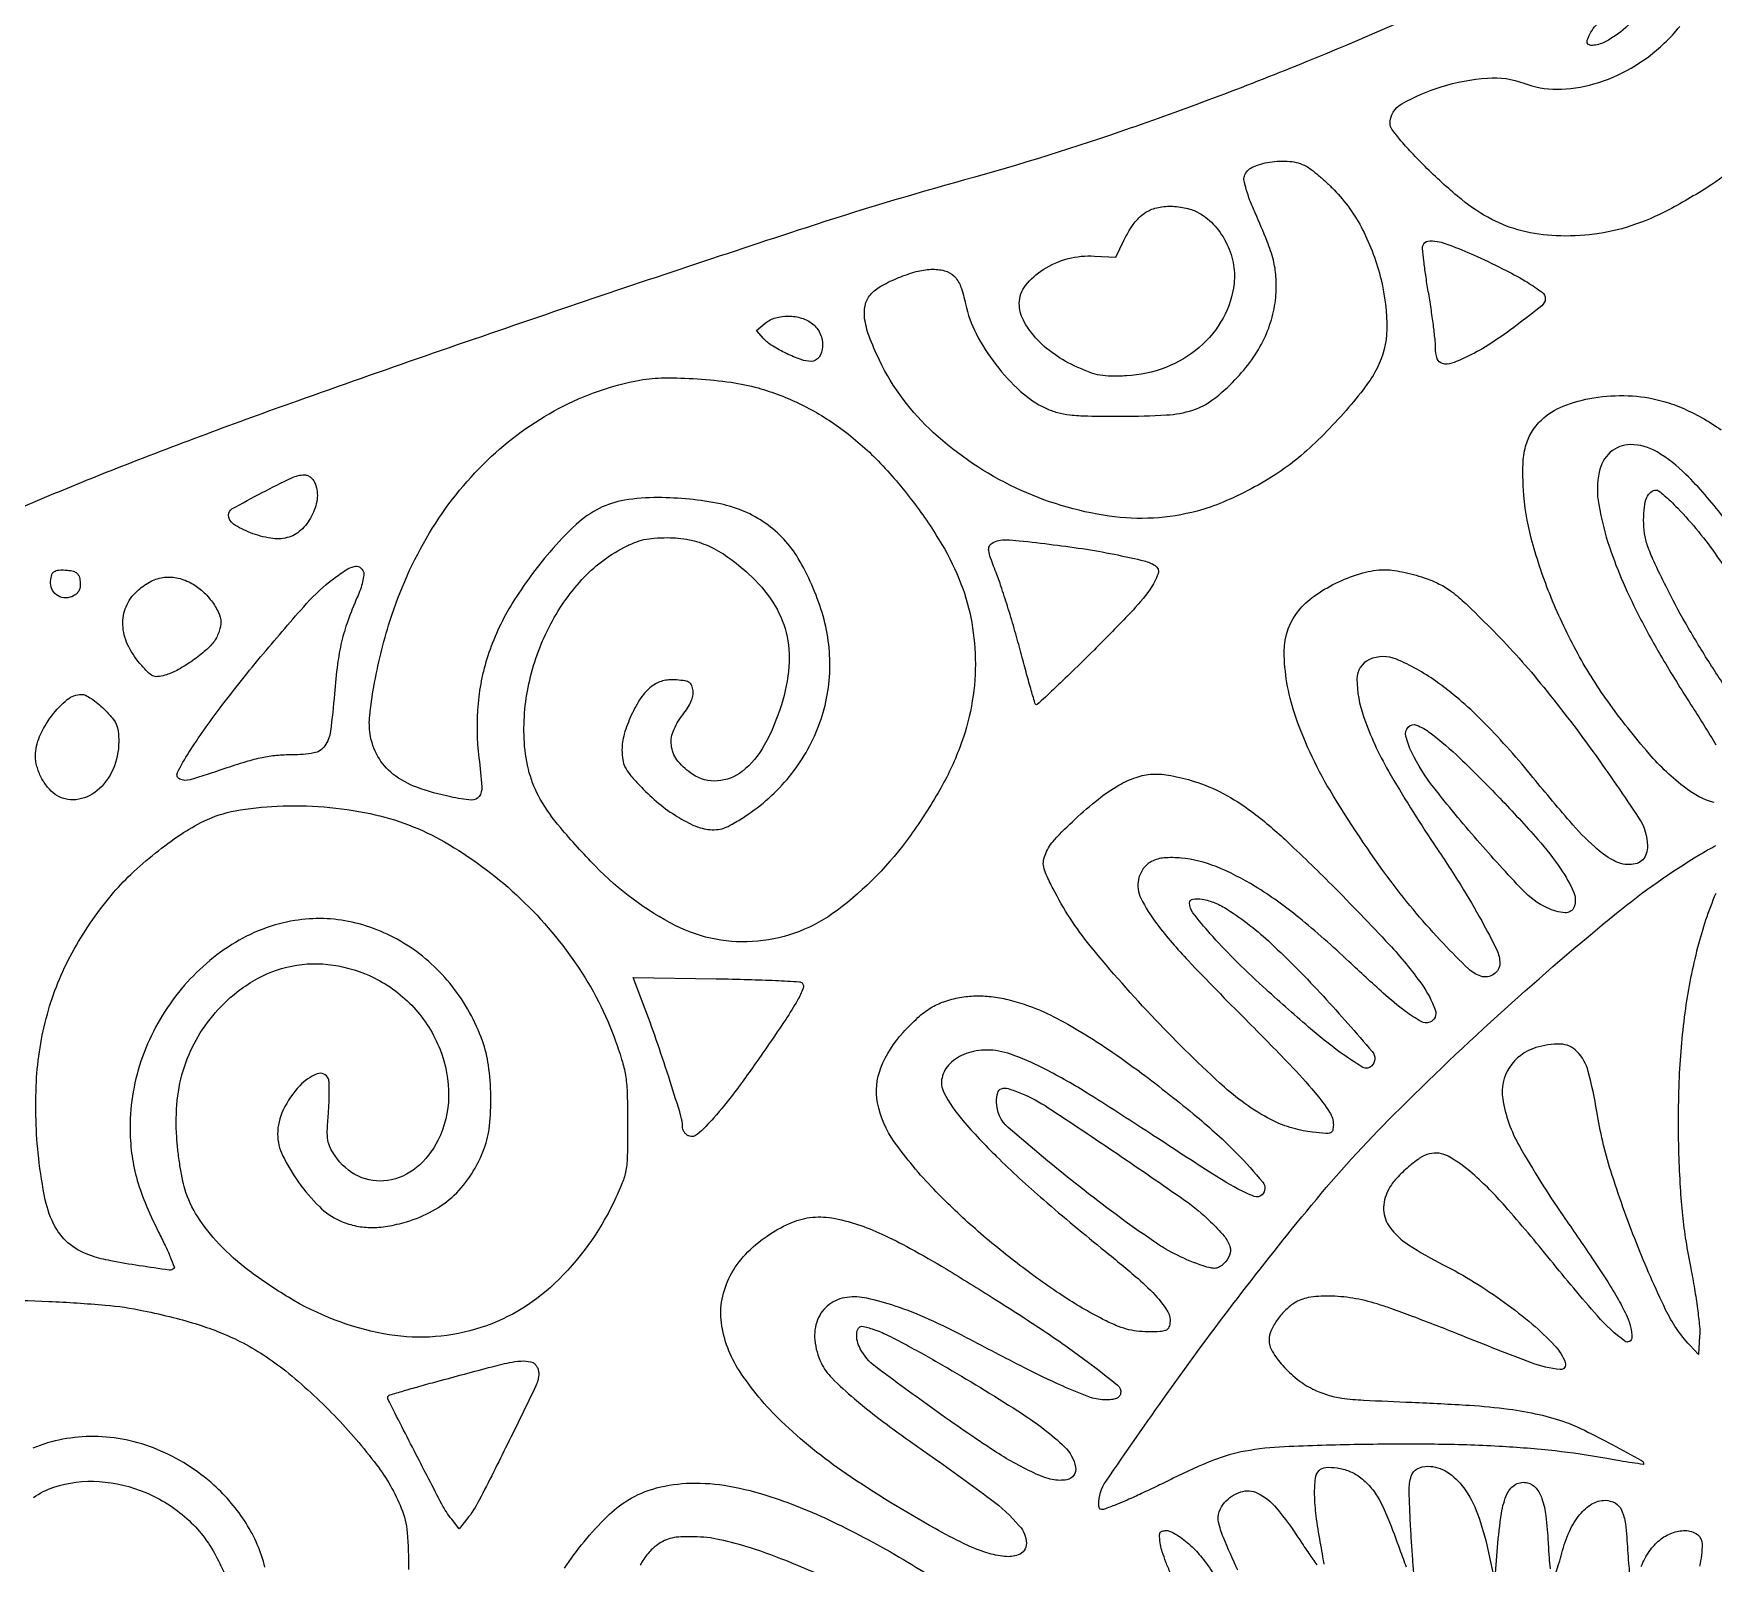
# Model space of a CAD drawing. Header units: inches. Extents: x 164 to 6104, y 4585 to 8790.
# Drawn here: x 5571.17 to 5603.02, y 5372.62 to 5401.63 of the extents above; entities that cross this region are included whole.
import ezdxf

# ---------------------------------------------------------------- set-up
doc = ezdxf.new("R2010")
doc.units = ezdxf.units.IN
doc.header["$LTSCALE"] = 50
doc.header["$MEASUREMENT"] = 0

# ---------------------------------------------------------------- blocks, each defined once
blk = doc.blocks.new('JACZ-COO-GE-001-CAR-LOGO-R00')
at = {"color": 8}
for points in [[(5005.56, 3644.4, -0.012677), (4963.59, 3626.09, -0.012788), (4916.88, 3608.47, -0.01645), (4873.07, 3594.81, 0.01168), (4831.26, 3582.21, 0.00302), (4764.5, 3559.94, 0.003182), (4696.73, 3536.39, 0.008381), (4648.57, 3518.39, 0.005468), (4631.74, 3511.57, 0.000567), (4592.33, 3495.03, 0.000775)], [(5085.39, 3605.89, -0.056851), (5070.63, 3593.66, -0.023257), (5059.19, 3586.92, -0.041731), (5049.16, 3582.66, -0.047675), (5039.56, 3580.48, -0.044008), (5029.45, 3580.07, -0.048245), (5020.39, 3581.38, -0.060187), (5012.45, 3584.38, -0.051007), (5004.5, 3589.62, -0.023815), (4995.32, 3597.88, -0.007984), (4991.21, 3602.09, -0.016338), (4988.15, 3605.53, -0.015412), (4986.01, 3608.27, -0.159255), (4985.57, 3609.62, -0.269519), (4988.68, 3614.96, -0.05561), (4999.09, 3619.44, -0.054211), (5011.32, 3621.76, -0.111383), (5020.93, 3620.38, 0.093243), (5029.65, 3618.8, 0.067591), (5039.45, 3620.2, 0.062475), (5049.26, 3624.37, 0.057793), (5058.03, 3630.93, 0.035666), (5062.13, 3635.4, 0.045747)], [(5073.47, 3505.91, 0.033965), (5063.74, 3517.02, 0.06116), (5056.12, 3522.94, 0.135515), (5049.09, 3524.88, 0.185445), (5043.77, 3522.84, 0.160965), (5040.8, 3517.62, 0.093632), (5040.69, 3509.06, 0.037217), (5043.6, 3497.64, 0.022623), (5047.14, 3488.46, 0.016437), (5051.87, 3478.58, 0.014303), (5057.94, 3467.68, 0.009195), (5065.57, 3455.38, -0.008042), (5071.69, 3445.56, -0.031152)], [(5071.22, 3430.26, -0.091595), (5063.7, 3434.07, -0.051792), (5054.02, 3443.18, -0.022604), (5043.09, 3457.06, -0.032083), (5034.7, 3470.51, -0.028617), (5027.74, 3485.43, -0.029783), (5022.86, 3500.16, -0.050628), (5020.81, 3512.97, -0.021764), (5020.71, 3519.63, -0.055736), (5021.39, 3524.4, -0.072992), (5022.94, 3528.11, -0.065941), (5025.54, 3531.35, -0.098001), (5031.29, 3535.02, -0.053187), (5039.41, 3537.25, -0.050028), (5048.51, 3537.8, -0.055295), (5057.22, 3536.48, -0.034874), (5062.48, 3534.68, -0.027587), (5067.88, 3532.04, -0.026934), (5073.1, 3528.74, -0.02864)], [(5071.61, 3406.24, 0.036168), (5066.83, 3391.97, 0.027491), (5063.61, 3375.8, 0.024787), (5061.95, 3357.65, 0.018225), (5061.83, 3337.46, 0.006667), (5062.23, 3328.54, 0.011904), (5062.82, 3321.23, 0.013084), (5063.72, 3314.44, 0.010541), (5065.02, 3307.21, -0.008406), (5066.02, 3301.81, -0.00892), (5066.81, 3296.49, -0.008592), (5067.34, 3291.89, -0.039963), (5067.38, 3289.22), (5067.07, 3284.41), (5064.77, 3286.88, -0.075346), (5058.39, 3296.25, -0.017145), (5050.67, 3313.89, -0.018627), (5043.89, 3332.96, -0.036541), (5040.2, 3348.64, 0.025942), (5037.95, 3359.22, 0.125926), (5034.96, 3364.52, 0.199233), (5030.6, 3366.44, 0.081843), (5024.07, 3365.51, 0.171931), (5017.09, 3360.25, 0.188624), (5015.32, 3351.99, 0.089022), (5019.73, 3339.49, 0.022147), (5031.31, 3321.05, -0.001746), (5038.9, 3309.99, -0.008314), (5043.11, 3303.59, -0.014148), (5045.9, 3298.9, -0.01763), (5048.21, 3294.38, -0.104303), (5049.48, 3288.94, -0.623567), (5047.57, 3287.95, -0.054458), (5040.37, 3294.61, -0.008644), (5027.97, 3309.36, 0.009499), (5015.94, 3323.64, 0.032717), (5007.39, 3332.21, 0.052528), (5000.91, 3336.8, 0.191489), (4996, 3337.45, 0.089295), (4993.38, 3336.27, 0.029951), (4990.04, 3333.67, 0.030474), (4986.95, 3330.59, 0.062526), (4985.02, 3327.78, 0.128264), (4983.87, 3322.68, 0.152779), (4985.49, 3318.04, 0.090072), (4990.44, 3313.41, 0.025475), (4999.62, 3308.14, -0.02056), (5007.8, 3303.55, -0.018705), (5015.84, 3298.17, -0.01932), (5023.13, 3292.45, -0.028586), (5029, 3286.84, -0.096413), (5031.88, 3282.26, -0.560295), (5030.49, 3280.44, -0.064126), (5022.94, 3282.23, -0.005563), (5004.51, 3289.41, 0.00313), (4998.05, 3291.97, 0.003069), (4991.52, 3294.46, 0.00302), (4985.77, 3296.57, 0.011613), (4982.15, 3297.78, 0.033849), (4975.7, 3299.3, 0.038791), (4969.38, 3299.85, 0.042915), (4963.93, 3299.44, 0.105506), (4960.21, 3297.98, 0.052904), (4957.75, 3295.96, 0.043637), (4955.59, 3293.34, 0.045688), (4954.07, 3290.61, 0.104434), (4953.58, 3288.33, 0.136567), (4954.42, 3285.26, 0.046623), (4957.18, 3281.5, 0.044501), (4960.98, 3277.92, 0.05301), (4965.14, 3275.3, 0.036859), (4969, 3273.75, 0.043606), (4972.84, 3272.89, 0.020784), (4978.56, 3272.36, 0.002453), (4991.34, 3271.79, -0.005653), (5006.56, 3271, -0.016747), (5016.96, 3269.99, -0.023715), (5024.94, 3268.56, -0.03078), (5032.07, 3266.46, -0.028119), (5036.94, 3264.38, -0.007978), (5044.27, 3260.59, -0.002252), (5052.02, 3256.4, -0.273939), (5052.57, 3255.47, -0.457847), (5052.44, 3255.36, -0.000944), (5049.56, 3255.79, -0.004805), (5046.25, 3256.32, -0.002858), (5042.32, 3257.02, 0.018453), (5029.2, 3258.92, 0.013), (5014.35, 3260.13, 0.011247), (4997.26, 3260.69, 0.007121), (4977.33, 3260.62, 0.006005), (4957.66, 3260.02, 0.034361), (4947.28, 3258.87, 0.049683), (4938.9, 3256.47, 0.02133), (4928.27, 3251.71, -0.003744), (4924.15, 3249.69, -0.003446), (4919.89, 3247.68, -0.003441), (4916.07, 3245.93, -0.011374), (4913.52, 3244.86, -0.004883), (4910.35, 3243.65, -0.083217), (4909.26, 3243.44, -0.314959), (4908.75, 3243.77, -0.093807), (4908.57, 3244.74, -0.151324), (4910.49, 3250.93, -0.004254), (4926.65, 3274.09, -0.009052), (4945.22, 3299.25, -0.008918), (4964.78, 3323.85, -0.02402), (4986.6, 3347.85, -0.012628), (5015.83, 3375.63, -0.012338), (5045.38, 3401.03, -0.035822), (5067.39, 3416.53, -0.012371), (5071.63, 3418.94, -0.084979)], [(4627.04, 3246.63, -0.073037), (4632.45, 3249.34, -0.097052), (4644.41, 3250.86, -0.08361), (4656.75, 3247.92, -0.082366), (4667.6, 3241.04, -0.089905), (4675.27, 3231.2, -0.018216), (4677.83, 3225.83, -0.060823)], [(4688.22, 3228.22, 0.078724), (4683.23, 3239.83, 0.069434), (4674.72, 3249.91, 0.084887), (4659.72, 3259.34, 0.095539), (4643.05, 3262.74, 0.099462), (4626.85, 3259.67, 0.100277)], [(4616.27, 3298.88, -0.007179), (4631.08, 3298.44, -0.010106), (4646.02, 3297.48, -0.030364), (4656.13, 3296, -0.009955), (4663.96, 3294.2, -0.01572), (4670.59, 3292.32, -0.017911), (4676.37, 3290.25, -0.02176), (4681.62, 3287.88, -0.053476), (4693.71, 3280.06, -0.030288), (4706.6, 3268.26, -0.030351), (4717.72, 3255.27, -0.064791), (4724.26, 3243.8, -0.076356), (4725.81, 3237.38, -0.025035), (4726.13, 3227.63, -0.025543)], [(4991.89, 3225.93, -0.002284), (4991.58, 3229.94, -0.002519), (4991.25, 3234.66, -0.002213), (4990.95, 3239.59, -0.009247), (4990.62, 3248.38, -0.077835), (4991.16, 3252.3, -0.200982), (4992.71, 3254.18, -0.121957), (4995.54, 3254.88, -0.143615), (5000.59, 3253.4, -0.094089), (5005.02, 3249.21, -0.068366), (5008.67, 3242.32, -0.034645), (5011.42, 3232.88), (5013.26, 3224.38), (5013.97, 3233.38, -0.016456), (5015, 3242.49, -0.071953), (5016.54, 3247.68, -0.159257), (5018.8, 3250.11, -0.190369), (5021.89, 3250.51, -0.158013), (5024.13, 3249.11, -0.092145), (5025.7, 3246.32, -0.053739), (5026.74, 3241.76, -0.016073), (5027.34, 3234.63, 0.006183), (5027.57, 3230.89, 0.010228), (5027.88, 3227.74, 0.004142)], [(5029.47, 3226.94, 0.012948), (5030.2, 3229.21, 0.008067), (5030.94, 3231.9, -0.041654), (5032.95, 3237.68, -0.067194), (5035.69, 3242.11, -0.085415), (5038.91, 3244.91, -0.136577), (5042.4, 3245.88, -0.130625), (5045.02, 3245.18, -0.158287), (5046.73, 3243.31, -0.077033), (5047.74, 3239.63, -0.014706), (5048.34, 3232.69, 0.006485), (5048.58, 3229.31, 0.010722), (5048.88, 3226.47, 0.004543)], [(5051.92, 3228.37, -0.05183), (5054.07, 3232.38, -0.072145), (5056.82, 3235.39, -0.081184), (5060.03, 3237.24, -0.090596), (5063.54, 3237.88, -0.157163), (5066.77, 3236.84, -0.24536), (5068.05, 3234.28, -0.053601), (5067.34, 3228.48, -0.003062)], [(4927.52, 3226.64, -0.012682), (4926.32, 3229.57, -0.012822), (4925.37, 3232.25, -0.038858), (4924.91, 3234.13, -0.013961), (4924.62, 3236.31, -0.124538), (4924.76, 3237.26, -0.236057), (4925.3, 3237.73, -0.063004), (4926.46, 3237.88, -0.111153), (4927.56, 3237.63, -0.02655), (4929.22, 3236.73, -0.025996), (4931.07, 3235.47, -0.023147), (4932.84, 3233.98, -0.038741), (4935.84, 3230.75, -0.022317), (4938.94, 3226.45, -0.012164)], [(4945.3, 3227.38, -0.00598), (4941.5, 3236.1, -0.051864), (4940.26, 3240.14, -0.125043), (4940.41, 3242.82, -0.106367), (4941.82, 3245.28, -0.131512), (4946.12, 3248.1, -0.19704), (4950.55, 3247.79, -0.106558), (4955.52, 3243.84, -0.026715), (4961.68, 3235.45, 0.00432), (4964.1, 3231.82, 0.007302), (4966.2, 3228.82, 0.002179)], [(4968.12, 3228.97, 0.007828), (4967.7, 3231.7, 0.004962), (4967.13, 3234.88, -0.015091), (4966.04, 3241.75, -0.027693), (4965.63, 3247.39, -0.03144), (4965.83, 3251.67, -0.167931), (4966.82, 3253.76, -0.182568), (4968.58, 3254.57, -0.057121), (4971.55, 3254.45, -0.053644), (4974.78, 3253.59, -0.068189), (4977.48, 3252.09, -0.055093), (4980.37, 3249.4, -0.051037), (4982.68, 3246.07, -0.032109), (4985, 3241.15, -0.008005), (4988.15, 3232.81, 0.005029), (4989.84, 3228.26, 0.013359)], [(4842.25, 3223, 0.006298), (4827.15, 3229.41, 0.018519), (4816.56, 3233.31, 0.026758), (4808.44, 3235.48, 0.047597), (4801.57, 3236.26, 0.014836), (4798.1, 3236.22, 0.043718), (4795.74, 3235.91, 0.057247), (4793.84, 3235.26, 0.043721), (4791.94, 3234.15, 0.064993), (4789.46, 3231.84, 0.050556), (4787.41, 3228.77, 0.05125)], [(4767.35, 3227.92, -0.025094), (4772.55, 3234.94, -0.025982), (4778.64, 3241.61, -0.056442), (4784.08, 3245.89, -0.074959), (4791.72, 3249.15, -0.057378), (4800.73, 3250.42, -0.05056), (4810.87, 3249.64, -0.036227), (4821.91, 3246.83, -0.032563), (4839.38, 3239.71, -0.022531), (4858.16, 3229.52, -0.015091), (4874.61, 3218.92, -0.246904)]]:
    blk.add_lwpolyline(points, format="xyb", dxfattribs=at)
for points in [[(5056.2, 3648.39, -0.226379), (5055.93, 3644.98, -0.041956), (5052.24, 3639.67, -0.043218), (5047.15, 3634.51, -0.065402), (5041.86, 3631.08, -0.117083), (5038.61, 3630.38, -0.511715), (5037.68, 3631.73, -0.089496), (5039.99, 3635.76, -0.015508), (5045.87, 3642.33, -0.009086), (5050.67, 3647.18, -0.06072), (5053.36, 3649.24, -0.203137), (5055.03, 3649.46, -0.237632)], [(4963.37, 3598.46, -0.042326), (4964.72, 3597.6, -0.012021), (4966.65, 3596.03, -0.012017), (4968.77, 3594.16, -0.012451), (4970.76, 3592.21, -0.075041), (4978.3, 3581.68, -0.058743), (4983.18, 3568.48, -0.061644), (4984.68, 3555.35, -0.117514), (4982.13, 3545.1, -0.042611), (4979.02, 3540.16, -0.016903), (4973.96, 3533.92, -0.016618), (4968.03, 3527.54, -0.020384), (4962.07, 3522.01, -0.031101), (4956.03, 3517.46, -0.023148), (4948.86, 3513.2, -0.023329), (4941.42, 3509.66, -0.034312), (4934.57, 3507.32, -0.101403), (4911.32, 3505.97, -0.074888), (4886.58, 3513.46, -0.074166), (4864.92, 3528, -0.095459), (4850.61, 3547.18, -0.02295), (4847.89, 3553.54, -0.059826), (4846.71, 3558.36, -0.090339), (4846.93, 3562.03, -0.137101), (4848.49, 3564.79, -0.070676), (4851.33, 3566.93, -0.029182), (4855.68, 3569, -0.029295), (4860.34, 3570.59, -0.056851), (4864.22, 3571.2, -0.070358), (4867.82, 3570.84, -0.137396), (4870.31, 3569.44, -0.110002), (4872.06, 3566.69, -0.035988), (4873.37, 3562.05, 0.069262), (4876.16, 3554.21, 0.043874), (4881.39, 3546.03, 0.044113), (4887.9, 3538.95, 0.075023), (4894.57, 3534.49, 0.042691), (4897.65, 3533.35, 0.040838), (4900.93, 3532.74, 0.022405), (4905.65, 3532.45, 0.003931), (4914.57, 3532.38, 0.014341), (4926.5, 3532.72, 0.063204), (4933.41, 3534, 0.085161), (4938.73, 3536.77, 0.039212), (4944.58, 3541.99, 0.035676), (4948.99, 3547.3, 0.04341), (4952.28, 3552.86, 0.045994), (4954.42, 3558.6, 0.05023), (4955.4, 3564.48, 0.032287), (4955.39, 3569.34, 0.045799), (4954.72, 3573.6, 0.033213), (4953.09, 3578.58, 0.009241), (4949.9, 3586.14, -0.012754), (4948.54, 3589.42, -0.020418), (4947.57, 3592.29, -0.020826), (4946.99, 3594.61, -0.128122), (4947.05, 3595.83, -0.213177), (4949.13, 3598.16, -0.065949), (4953.74, 3599.54, -0.06201), (4959.04, 3599.73, -0.099517)], [(4934.5, 3586.41, -0.084147), (4938.81, 3583.17, -0.069864), (4942.14, 3578.49, -0.069122), (4944.08, 3573.01, -0.078898), (4944.33, 3567.47, -0.098028), (4941.41, 3558.28, -0.089772), (4935.14, 3550.56, -0.08566), (4926.28, 3545.26, -0.078976), (4915.89, 3543.04, -0.014999), (4911.81, 3542.95, -0.041606), (4908.96, 3543.21, -0.044494), (4906.29, 3543.93, -0.019242), (4902.89, 3545.33, -0.044956), (4896.75, 3548.83, -0.056757), (4891.85, 3553.14, -0.065823), (4888.65, 3557.78, -0.118746), (4887.57, 3562.25, -0.169327), (4889.2, 3566.93, -0.08496), (4893.92, 3571.16, -0.074945), (4900.48, 3574.02, -0.080589), (4907.42, 3574.72), (4913.07, 3574.38), (4915.21, 3578.83, -0.040376), (4917.64, 3583.01, -0.078873), (4920.31, 3585.78, -0.09119), (4923.42, 3587.34, -0.070979), (4927.18, 3587.88, -0.02778), (4929.1, 3587.77, -0.021548), (4931.18, 3587.45, -0.022), (4933.1, 3586.98, -0.048035)], [(5008.57, 3574.57, -0.009788), (5016.25, 3570.9, -0.022149), (5021.87, 3567.77, -0.022994), (5025.73, 3565.13, -0.235673), (5026.57, 3563.45, -0.227588), (5025.66, 3561.57, -0.008087), (5019.12, 3556.49, -0.015656), (5012.18, 3551.62, -0.031198), (5006.36, 3548.3, -0.025832), (5001.91, 3546.4, -0.153181), (4999.41, 3546.27, -0.2583), (4998.03, 3547.59, -0.07565), (4997.56, 3550.6, 0.026016), (4997.45, 3552.72, 0.005205), (4997, 3556.49, 0.00549), (4996.39, 3560.87, 0.005096), (4995.67, 3565.34, -0.005873), (4994.99, 3569.64, -0.008386), (4994.49, 3573.47, -0.005105), (4994.16, 3576.68, -0.11513), (4994.29, 3577.59, -0.267186), (4995.57, 3578.64, -0.092512), (4998.05, 3578.58, -0.043812), (5002.08, 3577.34, -0.010304)], [(4832.93, 3556.81, -0.126145), (4834.96, 3554.16, -0.110835), (4835.59, 3550.74, -0.143798), (4834.66, 3547.98, -0.244806), (4832.55, 3546.88, -0.086675), (4829.89, 3547.34, -0.025125), (4826.04, 3548.95, -0.025649), (4822.33, 3550.97, -0.073098), (4820.08, 3552.84), (4818.09, 3555.07), (4820.44, 3556.97, -0.101708), (4823.18, 3558.39, -0.072291), (4826.61, 3558.84, -0.071247), (4830.08, 3558.3, -0.092404)], [(4818.55, 3539.84, -0.045832), (4829.92, 3535.5, -0.044218), (4840.45, 3529.11, -0.041374), (4850.28, 3520.55, -0.031523), (4859.58, 3509.7, -0.026767), (4867.14, 3498.47, -0.043401), (4872.16, 3488.12, -0.047912), (4875, 3477.85, -0.043457), (4875.96, 3466.88, -0.046548), (4874.92, 3455.78, -0.044065), (4871.85, 3444.85, -0.039489), (4866.54, 3433.61, -0.025867), (4858.78, 3421.56, -0.075887), (4839.4, 3401.76, -0.137956), (4818.45, 3393.63, -0.142651), (4796.83, 3397.73, -0.083434), (4775.48, 3413.54, -0.014987), (4766.29, 3423.66, -0.04656), (4760.99, 3431.19, -0.063587), (4758.09, 3438.16, -0.051871), (4756.78, 3446.13, -0.068282), (4757.97, 3461.68, -0.064619), (4763.3, 3476.64, -0.067297), (4771.99, 3489.19, -0.088028), (4783.04, 3497.68, -0.024865), (4785.85, 3498.97, -0.039473), (4788.37, 3499.76, -0.037047), (4791.11, 3500.16, -0.018963), (4794.57, 3500.29, -0.047848), (4800.3, 3499.73, -0.056875), (4805.48, 3498.09, -0.051015), (4810.58, 3495.16, -0.029133), (4816.11, 3490.67, -0.062516), (4822.42, 3483.26, -0.084207), (4825.95, 3475.19, -0.081668), (4826.68, 3466.23, -0.055141), (4824.73, 3456.13, -0.049576), (4820.19, 3445.44, -0.101485), (4814.34, 3438.51, -0.150243), (4807.83, 3436, -0.164668), (4801.3, 3437.72, -0.072265), (4797.44, 3441.15, -0.133287), (4795.69, 3444.94, -0.135427), (4796.1, 3449.05, -0.075727), (4798.62, 3453.44, 0.025887), (4799.91, 3455.25, 0.04038), (4800.81, 3456.94, 0.048181), (4801.3, 3458.48, 0.082673), (4801.37, 3459.83, 0.060477), (4801.04, 3461.2, 0.159648), (4800.41, 3461.98, 0.107261), (4799.27, 3462.42, 0.019801), (4797.02, 3462.68, 0.031658), (4794.99, 3462.7, 0.051081), (4793.3, 3462.43, 0.055538), (4791.79, 3461.85, 0.046837), (4790.35, 3460.92, 0.079934), (4787.6, 3457.94, 0.037765), (4785.04, 3453.36, 0.037696), (4783.18, 3448.38, 0.070999), (4782.57, 3444.14, 0.038119), (4782.76, 3441.6, 0.077253), (4783.37, 3439.69, 0.058416), (4784.64, 3437.74, 0.014456), (4787.17, 3434.88, 0.029391), (4791.72, 3430.55, 0.032327), (4796.61, 3426.93, 0.035171), (4801.33, 3424.35, 0.07565), (4805.3, 3423.2, 0.049074), (4807.53, 3423.13, 0.067807), (4809.49, 3423.53, 0.047482), (4811.73, 3424.57, 0.012803), (4815.07, 3426.63, 0.076169), (4826.83, 3437.17, 0.081791), (4834.55, 3450.5, 0.083164), (4837.5, 3465.41, 0.0824), (4835.46, 3480.52, 0.058664), (4829.16, 3494.77, 0.10716), (4820.56, 3504.05, 0.102479), (4808.61, 3509.19, 0.050422), (4792.07, 3510.87, 0.039572), (4783.25, 3510.17, 0.077207), (4776.55, 3508.01, 0.070844), (4770.46, 3503.77, 0.028916), (4763.47, 3496.48, 0.037555), (4753.64, 3483.03, 0.056247), (4747.41, 3469.91, 0.060439), (4744.54, 3456.47, 0.052841), (4744.77, 3442.09, -0.011733), (4745.52, 3434.42, -0.176631), (4744.8, 3431.87, -0.266255), (4742.77, 3430.95, -0.027168), (4737.32, 3431.77, -0.036831), (4728.34, 3434.32, -0.078411), (4722.05, 3437.82, -0.099094), (4718.06, 3442.47, -0.091012), (4716.01, 3448.44, -0.064235), (4715.91, 3453.23, -0.016526), (4717, 3460.9, -0.016579), (4718.83, 3469.63, -0.016356), (4721.24, 3478.25, -0.058605), (4731.72, 3501.54, -0.066194), (4746.97, 3520.71, -0.069665), (4765.94, 3534.48, -0.077072), (4787.33, 3541.91, -0.043617), (4793.77, 3542.52, -0.018176), (4802.5, 3542.26, -0.018283), (4811.42, 3541.34, -0.033577)], [(4701.54, 3514.46, -0.127288), (4701.99, 3510.42, -0.085425), (4700.54, 3505.96, -0.085251), (4697.69, 3502.24, -0.12584), (4694.09, 3500.29, -0.102977), (4689.74, 3500.12, -0.051328), (4684.39, 3501.58, -0.051564), (4679.89, 3503.88, -0.25402), (4678.57, 3506.31, -0.27205), (4679.5, 3507.88, -0.006171), (4687.48, 3512.2, -0.010059), (4695.3, 3516.11, -0.111305), (4698.7, 3516.88, -0.104259), (4699.52, 3516.7, -0.072357), (4700.33, 3516.2, -0.065897), (4701.04, 3515.42, -0.060023)], [(5061.57, 3508.07, -0.041304), (5072.04, 3495.25, -0.01615), (5084.37, 3475.98, -0.012011), (5095.31, 3456.58, -0.121784), (5097.56, 3447.66, -0.244114), (5095.92, 3444.47, -0.205658), (5092.15, 3443.66, -0.108435), (5086.81, 3445.98, -0.062067), (5081.65, 3450.79, -0.021802), (5076.09, 3458.05, -0.01132), (5069.76, 3467.56, -0.011139), (5063.6, 3477.78, -0.014923), (5058.5, 3487.34, -0.006113), (5055.25, 3494.1, -0.027527), (5053.62, 3498.17, -0.04373), (5052.83, 3501.4, -0.037767), (5052.57, 3504.89, -0.028789), (5052.77, 3508.38, -0.07146), (5053.42, 3510.86, -0.11486), (5054.5, 3512.34, -0.180132), (5055.95, 3512.88, -0.168558), (5056.54, 3512.68, -0.00996), (5058.01, 3511.47, -0.014122), (5059.72, 3509.91, -0.009879)], [(4896.57, 3498.43, -0.009407), (4905.35, 3497.21, -0.010967), (4913.64, 3495.71, -0.009061), (4920.59, 3494.15, -0.080146), (4923.48, 3492.94, -0.353502), (4924.26, 3490.7, -0.069909), (4922.12, 3486.65, -0.033397), (4916.96, 3480.42, -0.007488), (4907.32, 3470.55, -0.00286), (4901.57, 3464.89, -0.004767), (4896.65, 3460.2, -0.000913), (4892.31, 3456.16, -0.403357), (4891.95, 3456.17, -0.12594), (4891.7, 3456.58, -0.000943), (4890.6, 3460.4, -0.00345), (4889.36, 3464.79, -0.002197), (4887.98, 3469.92, 0.005544), (4886.43, 3475.55, 0.004688), (4884.67, 3481.47, 0.00473), (4882.96, 3486.83, 0.013154), (4881.63, 3490.56, -0.005549), (4879.99, 3494.92, -0.051092), (4879.5, 3496.87, -0.144705), (4879.66, 3498.02, -0.154071), (4880.42, 3498.86, -0.077994), (4882.15, 3499.53, -0.060928), (4884.16, 3499.72, -0.02169), (4887.55, 3499.49, -0.001687)], [(4639.38, 3488.7, -0.049466), (4639.4, 3487.41, -0.087818), (4639.13, 3486.39, -0.095113), (4638.55, 3485.57, -0.066857), (4637.63, 3484.91, -0.120343), (4635.57, 3484.38, -0.129622), (4633.55, 3484.88, -0.134482), (4632.1, 3486.29, -0.133991), (4631.57, 3488.25, -0.05382), (4631.78, 3490.19, -0.176998), (4632.46, 3491.26, -0.152327), (4633.74, 3491.73, -0.037011), (4636.03, 3491.68, -0.037341), (4637.61, 3491.4, -0.120759), (4638.53, 3490.91, -0.13315), (4639.08, 3490.08, -0.049703)], [(4668.5, 3488.41, -0.061303), (4671.44, 3486.4, -0.04813), (4674.08, 3483.58, -0.050318), (4675.96, 3480.55, -0.114286), (4676.57, 3477.94, -0.055649), (4676.43, 3476.69, -0.032488), (4676, 3475.25, -0.032129), (4675.38, 3473.84, -0.046476), (4674.65, 3472.7, -0.050867), (4672.2, 3470.17, -0.025936), (4668.68, 3467.5, -0.025931), (4664.93, 3465.22, -0.053617), (4661.75, 3463.93, -0.044884), (4659.84, 3463.56, -0.136704), (4658.55, 3463.79, -0.091352), (4657.27, 3464.71, -0.013724), (4655.14, 3467.07, -0.069083), (4651.92, 3472.09, -0.09773), (4650.67, 3477.25, -0.109675), (4651.53, 3482.04, -0.106952), (4654.33, 3486.08, -0.060868), (4657.71, 3488.53, -0.086075), (4661.21, 3489.75, -0.089411), (4664.82, 3489.7, -0.071107)], [(4714.25, 3491.27, -0.127841), (4714.36, 3490.33, -0.023716), (4714.03, 3488.62, -0.02405), (4713.44, 3486.6, -0.019905), (4712.62, 3484.52, 0.016636), (4710.1, 3478.2, 0.028456), (4708.48, 3472.77, 0.026111), (4707.41, 3466.87, 0.011654), (4706.58, 3459.02, -0.012453), (4705.53, 3449.15, -0.119544), (4704.01, 3445.23, -0.198231), (4701.18, 3443.4, -0.045236), (4695.37, 3442.88, 0.023158), (4691.28, 3442.69, 0.027533), (4687.46, 3442.12, 0.022372), (4683.14, 3441.03, 0.009187), (4677.39, 3439.18, -0.008668), (4668.44, 3436.3, -0.185171), (4665.71, 3436.5, -0.42237), (4665.11, 3438.23, -0.025776), (4668.12, 3443.53, -0.020936), (4676.4, 3455.34, -0.010391), (4687.81, 3469.65, -0.009201), (4699.21, 3482.85, -0.046936), (4706.33, 3489.42, -0.018904), (4709.65, 3491.77, -0.087181), (4711.81, 3492.69, -0.195757), (4713.26, 3492.46, -0.166466)], [(4994.57, 3489.7, -0.032117), (4998.58, 3488.04, -0.048242), (5001.8, 3486.06, -0.029496), (5005.55, 3482.86, -0.005325), (5012.09, 3476.44, -0.024471), (5025.26, 3461.87, -0.015451), (5039.22, 3443.69, -0.010089), (5051.41, 3426.02, -0.14677), (5053.57, 3418.83, -0.074151), (5053.26, 3416.72, -0.117849), (5052.34, 3415.16, -0.121159), (5050.84, 3414.21, -0.081169), (5048.82, 3413.88, -0.129716), (5044.5, 3415.02, -0.055772), (5039.64, 3418.55, -0.030273), (5033.13, 3425.24, -0.006441), (5022.68, 3437.69, 0.023874), (5009.73, 3452.07, 0.042689), (4997.62, 3462.37, 0.054642), (4987.28, 3468.16, 0.210191), (4980.09, 3468.07, 0.296294), (4976.81, 3462.92, 0.082113), (4978.54, 3453.02, 0.046784), (4985.15, 3438.6, 0.01673), (4997.13, 3419.38, -0.008006), (5004.22, 3408.42, -0.013547), (5009.77, 3398.99, -0.01218), (5013.74, 3391.36, -0.114407), (5014.57, 3387.78, -0.128397), (5014.15, 3386.16, -0.116189), (5012.98, 3384.89, -0.112521), (5011.33, 3384.24, -0.114611), (5009.57, 3384.38, -0.115802), (5006.29, 3386.33, -0.011015), (4999.68, 3393.01, -0.014418), (4992.5, 3401.05, -0.01463), (4985.83, 3409.44, -0.025737), (4969.69, 3433.52, -0.054246), (4960.3, 3453.94, -0.078175), (4957.58, 3470.15, -0.184771), (4961.77, 3481.46, -0.063993), (4966.11, 3485.28, -0.03994), (4972, 3488.61, -0.039935), (4978.35, 3490.97, -0.063878), (4984.07, 3491.82, -0.039999), (4986.05, 3491.7, -0.014896), (4988.8, 3491.23, -0.014649), (4991.79, 3490.53, -0.017172)], [(4645.69, 3455, -0.019975), (4647.83, 3452.68, -0.070633), (4648.91, 3450.97, -0.078073), (4649.42, 3449.12, -0.027954), (4649.57, 3446.38, -0.101401), (4648.07, 3439.08, -0.118892), (4643.86, 3433.43, -0.146714), (4638.24, 3431.04, -0.182367), (4632.79, 3432.44, -0.071913), (4630.79, 3434.32, -0.049832), (4629.1, 3436.93, -0.049748), (4627.96, 3439.84, -0.070737), (4627.59, 3442.58, -0.101305), (4628.68, 3447.7, -0.057503), (4631.88, 3453.19, -0.059135), (4635.98, 3457.51, -0.175028), (4639.76, 3458.88, -0.117559), (4640.8, 3458.63, -0.028033), (4642.35, 3457.74, -0.027294), (4644.05, 3456.48, -0.024019)], [(4996.18, 3448.69, -0.029281), (5004.03, 3441.98, -0.010149), (5014.57, 3431.43, -0.010029), (5024.61, 3420.53, -0.031941), (5030.68, 3412.71, -0.043529), (5034.04, 3406.71, -0.191825), (5034.21, 3402.74, -0.341083), (5031.81, 3401.17, -0.091121), (5027.1, 3402.43, -0.092241), (5020.63, 3407.12, -0.010767), (5008.57, 3420.37, -0.012993), (4997.1, 3434.25, -0.052813), (4991.3, 3443.52, -0.053231), (4989.74, 3447.82, -0.254985), (4990.38, 3450.25, -0.308694), (4992.59, 3450.73, -0.066146)], [(4933.79, 3435.89, -0.047646), (4941.45, 3432.7, -0.038856), (4948.96, 3427.91, -0.026788), (4957.81, 3420.48, -0.008558), (4970.16, 3408.51, -0.008455), (4985.33, 3392.77, -0.03263), (4993.92, 3382.26, -0.066248), (4997.51, 3375.48, -0.410929), (4996.05, 3372.23, -0.224579), (4993.74, 3372.41, -0.031779), (4989.64, 3375.09, -0.022032), (4983.76, 3379.93, -0.005666), (4974.69, 3388.27, 0.017528), (4961.44, 3399.9, 0.033133), (4949.87, 3408.14, 0.041624), (4939.59, 3413.35, 0.073135), (4930.35, 3415.61, 0.042793), (4925.83, 3415.65, 0.096902), (4922.55, 3414.74, 0.124438), (4920.35, 3412.85, 0.099326), (4919.09, 3409.99, 0.171167), (4919.71, 3404.99, 0.047654), (4923.95, 3398.19, 0.027118), (4932.21, 3388.5, 0.006036), (4947.41, 3372.92, -0.004341), (4959.04, 3361.08, -0.01812), (4965.72, 3353.64, -0.027328), (4969.57, 3348.47, -0.147514), (4970.57, 3345.15, -0.056434), (4970.4, 3343.65, -0.255063), (4969.84, 3343.01, -0.105772), (4968.62, 3342.85, -0.006917), (4965.08, 3343.17, -0.02669), (4962.63, 3343.55, -0.016851), (4959.84, 3344.24, -0.016915), (4957.12, 3345.12, -0.029647), (4954.96, 3346.04, -0.068791), (4941.79, 3355.06, -0.018143), (4923.5, 3372.94, -0.01882), (4906.34, 3392.41, -0.053891), (4896.51, 3407.5, -0.00924), (4894.69, 3411.25, -0.056744), (4894.02, 3413.29, -0.096277), (4893.99, 3414.93, -0.053744), (4894.56, 3416.85, -0.089489), (4896.86, 3420.43, -0.017475), (4902.31, 3425.89, -0.019569), (4908.48, 3431.22, -0.038073), (4913.86, 3434.87, -0.047732), (4918.43, 3436.94, -0.069781), (4922.77, 3437.78, -0.060588), (4927.6, 3437.44, -0.027201)], [(4716.04, 3427.35, -0.078794), (4735.7, 3419.86, -0.056681), (4754.66, 3405.91, -0.055266), (4770.48, 3387.6, -0.065019), (4780.9, 3367.2, -0.013354), (4782.69, 3361.72, -0.03639), (4783.57, 3357.74, -0.029367), (4783.95, 3353.22, -0.006344), (4784.06, 3345.38, -0.005011), (4783.98, 3336.96, -0.038999), (4783.6, 3333.05, -0.053624), (4782.64, 3329.75, -0.014012), (4780.4, 3324.69, -0.091205), (4764.78, 3303.16, -0.119753), (4743.82, 3291.07, -0.118884), (4719.53, 3289.9, -0.089023), (4694.43, 3299.53, -0.025396), (4684.07, 3306.53, -0.040789), (4676.1, 3313.62, -0.0483), (4670.44, 3320.83, -0.068882), (4667.03, 3328.21, -0.0248), (4666.39, 3330.78, -0.009921), (4665.76, 3334.36, -0.009789), (4665.23, 3338.25, -0.012179), (4664.89, 3341.88, -0.042439), (4665.06, 3351.63, -0.053314), (4666.93, 3360.47, -0.055398), (4670.55, 3368.44, -0.051889), (4675.89, 3375.62, -0.071222), (4685.02, 3383.08, -0.086073), (4695.33, 3387.08, -0.08761), (4706.23, 3387.35, -0.076893), (4717.11, 3383.93, -0.092824), (4727.56, 3376.11, -0.092589), (4734.49, 3365.02, -0.096796), (4736.76, 3352.62, -0.113005), (4733.95, 3341.01, -0.103584), (4728.25, 3333.8, -0.137103), (4720.67, 3330.39, -0.150547), (4712.93, 3331.54, -0.132861), (4706.74, 3336.88, -0.035786), (4705.45, 3339.12, -0.074087), (4704.84, 3341.04, -0.049922), (4704.7, 3343.5, -0.009318), (4704.98, 3348.01, 0.008985), (4705.17, 3351.05, 0.011265), (4705.23, 3353.88, 0.009549), (4705.19, 3356.23, 0.082069), (4704.98, 3357.26, 0.41382), (4702.03, 3358.58, 0.116321), (4697.4, 3355.44, 0.071975), (4693.05, 3349.06, 0.114274), (4691.57, 3342.65, 0.114592), (4692.88, 3337.02, 0.041439), (4697.12, 3329.93, 0.041631), (4702.61, 3323.49, 0.089246), (4707.96, 3319.79, 0.052113), (4711.89, 3318.48, 0.050248), (4716.04, 3317.99, 0.045533), (4720.57, 3318.32, 0.030978), (4725.61, 3319.48, 0.053527), (4732.53, 3322.37, 0.063508), (4738.25, 3326.54, 0.062975), (4742.78, 3332.04, 0.051364), (4746.17, 3338.88, 0.063928), (4747.56, 3344.83, 0.029715), (4747.9, 3352.76, 0.029672), (4747.29, 3360.84, 0.052969), (4745.7, 3367.3, 0.079799), (4737.7, 3381.73, 0.084029), (4725.71, 3392.63, 0.087491), (4711.24, 3398.67, 0.09661), (4696.09, 3399.1, 0.100667), (4679.46, 3392.75, 0.083532), (4665.35, 3380.06, 0.081229), (4655.85, 3363.08, 0.087146), (4652.57, 3344.38, 0.031111), (4652.99, 3337.61, 0.035657), (4654.25, 3331.26, 0.031786), (4656.54, 3324.59, 0.01784), (4660.12, 3316.79, -0.006375), (4661.83, 3313.25, -0.010247), (4663.2, 3310.2, -0.004344), (4664.27, 3307.59, -0.30031), (4664.18, 3307.15, -0.234788), (4662.92, 3306.73, -0.003491), (4655.01, 3307.88, -0.009748), (4647.47, 3309.18, -0.030408), (4642.48, 3310.45, -0.08754), (4636.76, 3313.48, -0.103365), (4632.81, 3318.13, -0.072829), (4630.18, 3325.3, -0.024484), (4628.42, 3336.33, -0.039925), (4627.82, 3356.47, -0.054855), (4630.71, 3374.34, -0.057303), (4637.26, 3390.56, -0.049457), (4647.6, 3405.76, -0.029215), (4652.8, 3411.29, -0.020501), (4659.24, 3416.9, -0.020699), (4665.98, 3421.86, -0.034639), (4672.07, 3425.38, -0.06914), (4680.36, 3428.09, -0.033365), (4691.47, 3429.33, -0.031324), (4703.84, 3429.12, -0.031615)], [(4942.62, 3402.02, -0.045502), (4954.06, 3393.1, -0.018603), (4967.93, 3379.08, -0.009574), (4980.84, 3364.48, -0.390755), (4980.68, 3360.59, -0.344315), (4978.36, 3360.3, -0.02305), (4972.4, 3364.26, -0.020191), (4964.02, 3370.95, -0.006275), (4951.98, 3381.65, -0.010561), (4944.24, 3389.01, -0.017253), (4938.04, 3395.61, -0.014784), (4933.48, 3401.12, -0.166866), (4932.57, 3403.76, -0.370398), (4933.44, 3404.77, -0.08107), (4935.93, 3404.75, -0.05585), (4939.28, 3403.77, -0.044205)], [(4830.15, 3382.63, -0.298777), (4830.45, 3381.2, -0.033133), (4828.94, 3378.02, -0.020288), (4825.86, 3372.99, -0.003854), (4819.8, 3364.11, -0.008004), (4812.42, 3353.81, -0.022498), (4806.82, 3346.93, -0.025799), (4802.54, 3342.61, -0.283774), (4800.25, 3342.17, -0.088025), (4799.61, 3342.56, -0.066483), (4799.06, 3343.18, -0.065727), (4798.7, 3343.93, -0.08146), (4798.57, 3344.69, 0.073939), (4798.17, 3347.39, 0.003222), (4795.32, 3356.54, 0.005966), (4792.04, 3366.44, 0.007061), (4788.7, 3375.71), (4785.56, 3384.05), (4807.48, 3383.71, -0.003132), (4815.94, 3383.53, -0.004959), (4823.18, 3383.26, -0.001406), (4829.46, 3382.94, -0.185379)], [(4889.49, 3376.77, -0.033102), (4895.74, 3374.15, -0.017852), (4903.08, 3370.16, -0.015856), (4911.19, 3365, -0.011708), (4919.85, 3358.81, -0.011652), (4934.41, 3347.32, -0.024607), (4945.02, 3337.62, -0.025249), (4951.91, 3329.94, -0.383743), (4951.74, 3326.65, -0.293784), (4949.68, 3326.2, -0.035893), (4945.28, 3328.22, -0.017817), (4937.79, 3332.67, -0.002276), (4922.1, 3342.88, 0.006221), (4905.11, 3353.75, 0.02129), (4893.7, 3360.19, 0.032682), (4885.36, 3363.78, 0.085392), (4878.95, 3364.88, 0.084898), (4873.5, 3363.95, 0.111009), (4869.22, 3361.27, 0.141553), (4867.15, 3357.55, 0.177642), (4867.64, 3353.67, 0.059295), (4872.65, 3346.25, 0.020169), (4881.56, 3336.75, 0.016407), (4893.94, 3325.34, 0.00825), (4910.27, 3311.72, -0.008522), (4918.95, 3304.47, -0.03134), (4924.05, 3299.47, -0.051517), (4926.81, 3295.68, -0.168474), (4927.4, 3292.68, -0.084853), (4926.99, 3291.42, -0.181883), (4926.24, 3290.75, -0.084591), (4924.82, 3290.46, -0.010062), (4921.57, 3290.41, -0.028701), (4918.57, 3290.6, -0.037549), (4915.88, 3291.14, -0.03348), (4913.07, 3292.12, -0.017108), (4909.69, 3293.71, -0.028148), (4898.94, 3300, -0.017356), (4887.02, 3308.53, -0.016954), (4875.26, 3318.22, -0.020685), (4864.96, 3328.09, -0.03634), (4854.54, 3340.66, -0.1071), (4850.13, 3350.91, -0.144663), (4851.01, 3360.19, -0.08992), (4856.87, 3369.52, -0.021604), (4860.8, 3373.46, -0.048048), (4864.17, 3376.01, -0.055076), (4867.66, 3377.66, -0.037964), (4871.9, 3378.77, -0.038055), (4875.95, 3379.19, -0.035251), (4880.12, 3379.01, -0.032087), (4884.58, 3378.21, -0.022296)], [(4888.16, 3353.41, -0.046538), (4895.24, 3349.64, -0.00349), (4913.4, 3337.51, -0.003829), (4931.26, 3325.2, -0.039611), (4938.15, 3319.51, -0.024641), (4941.71, 3315.7, -0.099905), (4943.24, 3312.94, -0.172383), (4943.16, 3310.63, -0.11473), (4941.63, 3308.44, -0.047848), (4940.46, 3307.56, -0.109015), (4939.41, 3307.21, -0.085487), (4938.16, 3307.28, -0.021911), (4936.2, 3307.84, -0.070754), (4923.03, 3314.36, -0.017269), (4903.5, 3328.78, -0.011133), (4884.63, 3344.43, -0.217295), (4881.57, 3351.15, -0.060689), (4881.87, 3353.61, -0.254925), (4882.84, 3354.66, -0.159768), (4884.64, 3354.69, -0.022995)], [(4844.85, 3318.8, -0.028173), (4851.24, 3316.25, -0.015594), (4858.74, 3312.47, -0.011498), (4868.21, 3307.03, -0.004562), (4880.96, 3299.16, -0.006743), (4894.88, 3290.12, -0.013657), (4905.53, 3282.56, -0.008765), (4913.55, 3276.33, -0.279903), (4914.35, 3274.08, -0.13082), (4913.96, 3273.28, -0.123437), (4913.21, 3272.77, -0.073181), (4911.97, 3272.5, -0.021164), (4910, 3272.45, -0.085202), (4905.91, 3273.23, -0.016597), (4898.95, 3276.1, -0.012133), (4888.92, 3280.92, -0.003488), (4873.64, 3288.86, 0.01598), (4863.72, 3293.71, 0.02422), (4854.78, 3297.22, 0.027591), (4847.28, 3299.3, 0.086333), (4842.07, 3299.52, 0.128821), (4837.31, 3297.59, 0.139116), (4834.28, 3293.62, 0.121075), (4833.54, 3288.18, 0.084547), (4835.22, 3282.19, 0.085813), (4838.04, 3278.21, 0.020638), (4844.01, 3272.71, 0.016762), (4852.64, 3265.88, 0.00729), (4864.52, 3257.38, -0.009701), (4879.99, 3246.19, -0.051218), (4887.66, 3239.08, -0.175788), (4889.44, 3234.54, -0.325456), (4887.3, 3231.45, -0.111597), (4883.7, 3231.03, -0.049753), (4879.01, 3232.02, -0.03577), (4873.03, 3234.39, -0.014857), (4865.31, 3238.41, -0.021971), (4841.81, 3252.9, -0.042438), (4824.67, 3266.81, -0.055171), (4813.6, 3280.12, -0.113116), (4808.86, 3292.76, -0.081091), (4809.04, 3299.05, -0.073187), (4811.19, 3305.21, -0.067773), (4815.22, 3310.87, -0.05478), (4820.9, 3315.73, -0.043585), (4826.82, 3319.06, -0.074472), (4832.26, 3320.6, -0.072808), (4838.01, 3320.5, -0.039902)], [(4851.74, 3290.01, -0.019032), (4854.16, 3288.85, -0.00361), (4858.47, 3286.55, -0.00385), (4863.47, 3283.78, -0.003527), (4868.57, 3280.86, -0.011059), (4888.39, 3268.72, -0.045218), (4899.51, 3260.06, -0.162833), (4902.44, 3254.65, -0.410518), (4900.13, 3251.32, -0.049505), (4898.21, 3251.16, -0.048092), (4896.27, 3251.37, -0.039013), (4894.09, 3252, -0.01839), (4891.38, 3253.14, -0.036991), (4880.96, 3258.94, -0.009704), (4865.19, 3269.76, -0.006072), (4849.57, 3281.22, -0.108989), (4845.55, 3285.92, -0.063093), (4844.78, 3287.92, -0.078356), (4844.62, 3289.9, -0.112207), (4845.06, 3291.34, -0.268811), (4845.99, 3291.88, -0.067093), (4846.79, 3291.77, -0.011582), (4848.26, 3291.33, -0.01242), (4849.97, 3290.72, -0.010824)], [(4758.99, 3282.27, -0.110075), (4759.59, 3281.87, -0.06626), (4760.11, 3281.17, -0.061402), (4760.45, 3280.3, -0.064062), (4760.57, 3279.38, -0.112873), (4759.84, 3276.18, -0.002138), (4752.28, 3260.68, -0.003821), (4744.87, 3245.95, -0.051068), (4741.58, 3240.88), (4739.57, 3238.38), (4737.57, 3240.88, -0.047626), (4734.97, 3244.87, -0.002639), (4728.1, 3258.12, -0.000628), (4720.73, 3272.58, -0.324628), (4720.88, 3273.52, -0.124583), (4721.25, 3273.75, -0.00088), (4724.81, 3274.8, -0.003313), (4728.9, 3275.97, -0.002107), (4733.68, 3277.29, -0.001178), (4748.23, 3281.19, -0.016324), (4753.54, 3282.42, -0.048327), (4756.58, 3282.72, -0.092176)]]:
    blk.add_lwpolyline(points, format="xyb", close=True, dxfattribs=at)

msp = doc.modelspace()

# ---------------------------------------------------------------- block references
at = {"xscale": 0.07174195398747743, "yscale": 0.07174195398747743, "zscale": 0.07174195398747743}
msp.add_blockref('JACZ-COO-GE-001-CAR-LOGO-R00', (5239.21848, 5140.95246), dxfattribs=at)

doc.saveas('drawing.dxf')
